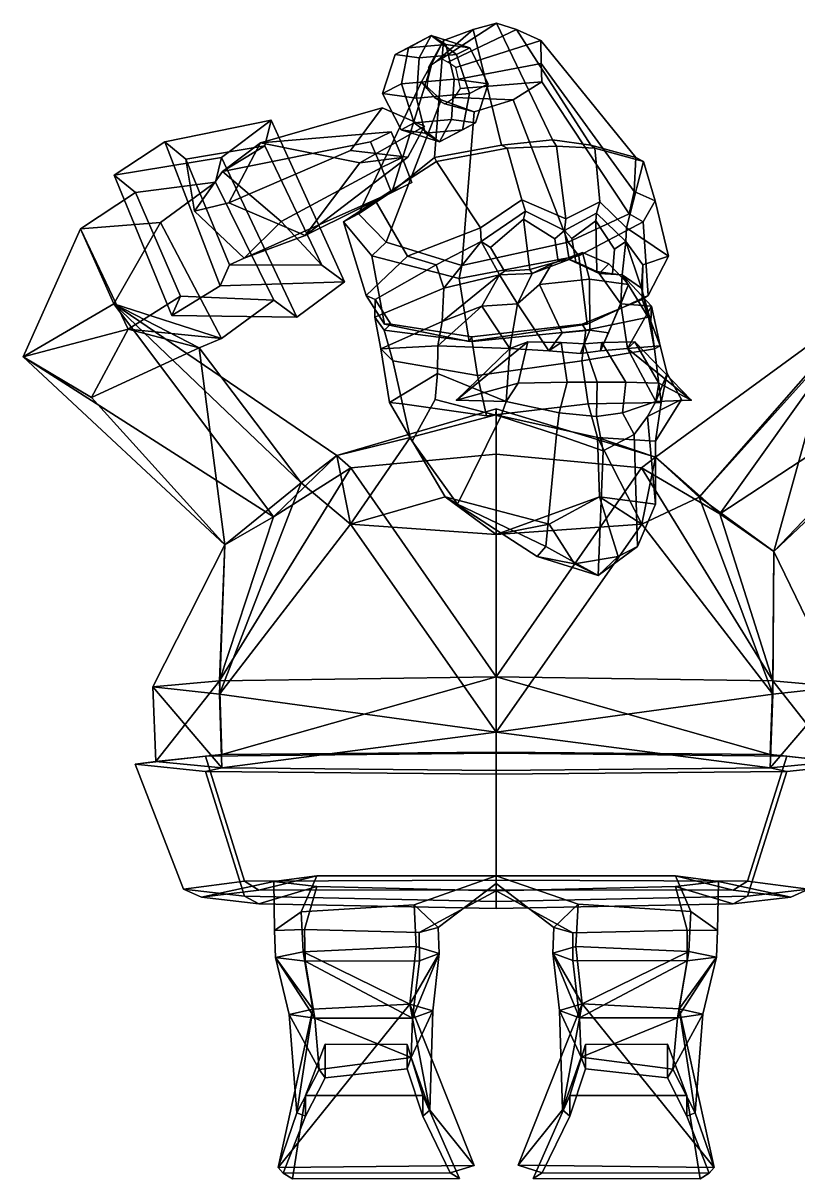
# Model space of a CAD drawing. Extents: x -192 to 280, y -153 to 314.
# Drawn here: x -192.3 to 119.4, y -153 to 312.1 of the extents above; entities that cross this region are included whole.
import ezdxf

# ---------------------------------------------------------------- set-up
doc = ezdxf.new("R2010")
doc.units = 0

msp = doc.modelspace()

# ---------------------------------------------------------------- linework, layer by layer
for p in [(-17.886116, 160.389038, 115.974831), (76.448936, 160.389038, 78.220078)]:
    msp.add_point(p)
for points in [[(-23.947643, 297.751556, -34.630726), (-26.291485, 296.431885, -33.400078), (-11.195217, 309.480774, 22.407385), (-1.811144, 312.08194, 20.543854)], [(-23.947643, 297.751556, -34.630726), (-1.811144, 312.08194, 20.543854), (6.26747, 309.480774, 15.418474), (-21.401932, 296.431885, -35.356972)], [(20.717676, 265.07785, 76.761368), (-1.811144, 312.08194, 20.543854), (-11.195217, 309.480774, 22.407385), (0.194355, 262.903137, 77.510216)], [(20.717676, 265.07785, 76.761368), (36.090675, 262.903137, 63.143799), (6.26747, 309.480774, 15.418474), (-1.811144, 312.08194, 20.543854)], [(-37.270618, 302.162262, -32.164482), (-28.083138, 307.05899, -44.990047), (-42.600487, 299.430389, -45.481846)], [(-28.083138, 307.05899, -44.990047), (-32.922035, 298.064453, -57.080654), (-42.600487, 299.430389, -45.481846)], [(-22.262276, 303.528198, -30.445871), (-28.083138, 307.05899, -44.990047), (-37.270618, 302.162262, -32.164482)], [(-28.083138, 307.05899, -44.990047), (-17.913641, 299.430389, -55.362003), (-32.922035, 298.064453, -57.080654)], [(-26.291485, 296.431885, -33.400078), (-29.148401, 294.170593, -31.755318), (-23.134632, 305.023682, 23.943548), (-11.195217, 309.480774, 22.407385)], [(-12.583772, 302.162262, -42.04464), (-17.913641, 299.430389, -55.362003), (-28.083138, 307.05899, -44.990047)], [(-22.262276, 303.528198, -30.445871), (-12.583772, 302.162262, -42.04464), (-28.083138, 307.05899, -44.990047)], [(-26.703714, 258.034271, 75.666786), (0.194355, 262.903137, 77.510216), (-11.195217, 309.480774, 22.407385), (-23.134632, 305.023682, 23.943548)], [(-21.401932, 296.431885, -35.356972), (6.26747, 309.480774, 15.418474), (15.969977, 305.023651, 8.293114), (-18.199108, 294.170593, -36.137436)], [(54.28973, 258.034271, 43.25161), (15.969977, 305.023651, 8.293114), (6.26747, 309.480774, 15.418474), (36.090675, 262.903137, 63.143799)], [(-43.852299, 244.358978, 56.589005), (-26.703714, 258.034271, 75.666786), (-23.134632, 305.023682, 23.943548), (-27.867815, 295.843475, 19.159964)], [(-18.869211, 289.540405, -21.967863), (-22.262276, 303.528198, -30.445871), (-37.270618, 302.162262, -32.164482), (-40.094223, 287.608673, -24.398317)], [(-29.148401, 294.170593, -31.755318), (-29.472435, 289.513153, -30.592953), (-27.867815, 295.843475, 19.159964), (-23.134632, 305.023682, 23.943548)], [(-18.869211, 289.540405, -21.967863), (-5.181758, 287.608673, -38.370968), (-12.583772, 302.162262, -42.04464), (-22.262276, 303.528198, -30.445871)], [(-18.199108, 294.170593, -36.137436), (15.969977, 305.023651, 8.293114), (16.095879, 295.843475, 1.564829), (-17.162601, 289.513153, -35.519588)], [(53.540863, 244.358948, 17.610336), (16.095879, 295.843475, 1.564829), (15.969977, 305.023651, 8.293114), (54.28973, 258.034271, 43.25161)], [(-40.094223, 287.608673, -24.398317), (-37.270618, 302.162262, -32.164482), (-42.600487, 299.430389, -45.481846), (-47.631824, 283.745209, -43.231987)], [(-42.600487, 299.430389, -45.481846), (-32.922035, 298.064453, -57.080654), (-33.944382, 281.813477, -59.635117), (-47.631824, 283.745209, -43.231987)], [(-17.913641, 299.430389, -55.362003), (-12.71936, 283.745209, -57.204636), (-33.944382, 281.813477, -59.635117), (-32.922035, 298.064453, -57.080654)], [(-5.181758, 287.608673, -38.370968), (-12.71936, 283.745209, -57.204636), (-17.913641, 299.430389, -55.362003), (-12.583772, 302.162262, -42.04464)], [(-57.264915, 235.274689, 39.561329), (-43.852299, 244.358978, 56.589005), (-27.867815, 295.843475, 19.159964), (-31.950344, 288.438354, 15.407196)], [(-29.472435, 289.513153, -30.592953), (-29.807888, 285.756256, -29.625696), (-31.950344, 288.438354, 15.407196), (-27.867815, 295.843475, 19.159964)], [(-17.162601, 289.513153, -35.519588), (16.095879, 295.843475, 1.564829), (16.461983, 288.438324, -3.968369), (-16.252436, 285.756256, -35.050854)], [(51.502045, 235.274689, -3.969361), (16.461983, 288.438324, -3.968369), (16.095879, 295.843475, 1.564829), (53.540863, 244.358948, 17.610336)], [(-46.154556, 223.892334, 15.819777), (-57.264915, 235.274689, 39.561329), (-31.950344, 288.438354, 15.407196), (-24.045755, 281.199646, 6.978036)], [(-18.869211, 289.540405, -21.967863), (-40.094223, 287.608673, -24.398317), (-34.899887, 271.923492, -26.24091), (-19.891546, 273.289429, -24.522301)], [(-29.807888, 285.756256, -29.625696), (-26.805094, 282.083801, -30.01317), (-24.045755, 281.199646, 6.978036), (-31.950344, 288.438354, 15.407196)], [(-18.869211, 289.540405, -21.967863), (-19.891546, 273.289429, -24.522301), (-10.213044, 271.923492, -36.121067), (-5.181758, 287.608673, -38.370968)], [(-16.252436, 285.756256, -35.050854), (16.461983, 288.438324, -3.968369), (4.924501, 281.199646, -4.616431), (-18.69342, 282.083801, -33.259617)], [(27.079512, 223.892334, -13.489947), (4.924501, 281.199646, -4.616431), (16.461983, 288.438324, -3.968369), (51.502045, 235.274689, -3.969361)], [(-40.094223, 287.608673, -24.398317), (-47.631824, 283.745209, -43.231987), (-40.229759, 269.19162, -39.558273), (-34.899887, 271.923492, -26.24091)], [(-40.229759, 269.19162, -39.558273), (-47.631824, 283.745209, -43.231987), (-33.944382, 281.813477, -59.635117), (-30.551304, 267.825653, -51.157082)], [(-15.542912, 269.19162, -49.438431), (-30.551304, 267.825653, -51.157082), (-33.944382, 281.813477, -59.635117), (-12.71936, 283.745209, -57.204636)], [(-5.181758, 287.608673, -38.370968), (-10.213044, 271.923492, -36.121067), (-15.542912, 269.19162, -49.438431), (-12.71936, 283.745209, -57.204636)], [(-15.728428, 214.506653, -14.303852), (-46.154556, 223.892334, 15.819777), (-24.045755, 281.199646, 6.978036), (-10.784354, 276.322998, -1.876835)], [(-26.805094, 282.083801, -30.01317), (-22.560024, 279.609711, -31.16357), (-10.784354, 276.322998, -1.876835), (-24.045755, 281.199646, 6.978036)], [(-18.69342, 282.083801, -33.259617), (4.924501, 281.199646, -4.616431), (-10.784354, 276.322998, -1.876835), (-22.560024, 279.609711, -31.16357)], [(-15.728428, 214.506653, -14.303852), (-10.784354, 276.322998, -1.876835), (4.924501, 281.199646, -4.616431), (27.079512, 223.892334, -13.489947)], [(-60.533195, 260.857971, 193.452484), (-47.855949, 277.942963, 188.662323), (-96.714172, 263.92804, 141.894318), (-109.510513, 239.809387, 165.852814)], [(-30.745443, 270.623077, 177.894699), (-56.831577, 255.870148, 132.03804), (-96.714172, 263.92804, 141.894318), (-47.855949, 277.942963, 188.662323)], [(-37.419086, 258.138397, 191.077255), (-30.745443, 270.623077, 177.894699), (-47.855949, 277.942963, 188.662323), (-60.533195, 260.857971, 193.452484)], [(-135.307938, 264.250153, 131.610138), (-92.462479, 272.973877, 87.42289), (-112.48719, 257.974091, 66.844246), (-155.667526, 250.947754, 109.12571)], [(-135.307938, 264.250153, 131.610138), (-126.825165, 257.381042, 128.353363), (-94.972511, 262.659698, 95.94397), (-92.462479, 272.973877, 87.42289)], [(-82.148193, 193.714111, 79.491676), (-112.48719, 257.974091, 66.844246), (-92.462479, 272.973877, 87.42289), (-62.970497, 207.936584, 102.452499)], [(-62.970497, 207.936584, 102.452499), (-92.462479, 272.973877, 87.42289), (-94.972511, 262.659698, 95.94397), (-72.024078, 214.719238, 106.264244)], [(-37.419086, 258.138397, 191.077255), (-78.779037, 226.651733, 145.726212), (-56.831577, 255.870148, 132.03804), (-30.745443, 270.623077, 177.894699)], [(-34.899887, 271.923492, -26.24091), (-40.229759, 269.19162, -39.558273), (-24.730427, 264.294891, -36.612846)], [(-19.891546, 273.289429, -24.522301), (-34.899887, 271.923492, -26.24091), (-24.730427, 264.294891, -36.612846)], [(-19.891546, 273.289429, -24.522301), (-24.730427, 264.294891, -36.612846), (-10.213044, 271.923492, -36.121067)], [(-10.213044, 271.923492, -36.121067), (-24.730427, 264.294891, -36.612846), (-15.542912, 269.19162, -49.438431)], [(-44.242107, 268.283997, 114.723831), (-52.503609, 264.368774, 105.565186), (-111.981895, 252.309326, 109.769806), (-96.714172, 263.92804, 141.894318)], [(-39.70575, 257.968597, 116.241699), (-44.242107, 268.283997, 114.723831), (-96.714172, 263.92804, 141.894318), (-56.831577, 255.870148, 132.03804)], [(-39.70575, 257.968597, 116.241699), (-48.065586, 254.027466, 107.157059), (-52.503609, 264.368774, 105.565186), (-44.242107, 268.283997, 114.723831)], [(-24.730427, 264.294891, -36.612846), (-40.229759, 269.19162, -39.558273), (-30.551304, 267.825653, -51.157082)], [(-24.730427, 264.294891, -36.612846), (-30.551304, 267.825653, -51.157082), (-15.542912, 269.19162, -49.438431)], [(-132.402237, 194.373444, 123.290733), (-112.925407, 206.30954, 148.704071), (-135.307938, 264.250153, 131.610138), (-155.667526, 250.947754, 109.12571)], [(-112.925407, 206.30954, 148.704071), (-109.264175, 214.784698, 140.296143), (-126.825165, 257.381042, 128.353363), (-135.307938, 264.250153, 131.610138)], [(-123.250381, 236.453003, 128.416367), (-111.981895, 252.309326, 109.769806), (-94.972511, 262.659698, 95.94397), (-126.825165, 257.381042, 128.353363)], [(-109.510513, 239.809387, 165.852814), (-96.714172, 263.92804, 141.894318), (-111.981895, 252.309326, 109.769806), (-123.250381, 236.453003, 128.416367)], [(-48.065586, 254.027466, 107.157059), (-88.396896, 232.230103, 100.6782), (-111.981895, 252.309326, 109.769806), (-52.503609, 264.368774, 105.565186)], [(-88.396896, 232.230103, 100.6782), (-72.024078, 214.719238, 106.264244), (-94.972511, 262.659698, 95.94397), (-111.981895, 252.309326, 109.769806)], [(-37.419086, 258.138397, 191.077255), (-60.533195, 260.857971, 193.452484), (-109.510513, 239.809387, 165.852814), (-78.779037, 226.651733, 145.726212)], [(2.504126, 261.788177, 82.25956), (0.194355, 262.903137, 77.510216), (-26.703714, 258.034271, 75.666786), (-25.932777, 256.412415, 80.859566)], [(8.324826, 240.906128, 90.60656), (2.504126, 261.788177, 82.25956), (-25.932777, 256.412415, 80.859566), (-8.276875, 229.667297, 88.408539)], [(22.325779, 262.526947, 80.779419), (20.717676, 265.07785, 76.761368), (0.194355, 262.903137, 77.510216), (2.504126, 261.788177, 82.25956)], [(26.129805, 233.367798, 90.284264), (22.325779, 262.526947, 80.779419), (2.504126, 261.788177, 82.25956), (8.324826, 240.906128, 90.60656)], [(22.325779, 262.526947, 80.779419), (37.695404, 261.788177, 68.175316), (36.090675, 262.903137, 63.143799), (20.717676, 265.07785, 76.761368)], [(26.129805, 233.367798, 90.284264), (39.715027, 240.094788, 78.356857), (37.695404, 261.788177, 68.175316), (22.325779, 262.526947, 80.779419)], [(37.695404, 261.788177, 68.175316), (57.31432, 256.412415, 47.542431), (54.28973, 258.034271, 43.25161), (36.090675, 262.903137, 63.143799)], [(39.715027, 240.094788, 78.356857), (50.532829, 229.667297, 64.871735), (57.31432, 256.412415, 47.542431), (37.695404, 261.788177, 68.175316)], [(-155.667526, 250.947754, 109.12571), (-112.48719, 257.974091, 66.844246), (-114.82193, 248.082306, 74.952545), (-147.068069, 243.94693, 105.846977)], [(-103.368607, 217.471252, 122.097847), (-123.250381, 236.453003, 128.416367), (-126.825165, 257.381042, 128.353363), (-109.264175, 214.784698, 140.296143)], [(-82.148193, 193.714111, 79.491676), (-91.371613, 200.588104, 83.39695), (-114.82193, 248.082306, 74.952545), (-112.48719, 257.974091, 66.844246)], [(-35.820072, 247.899658, 118.28093), (-39.70575, 257.968597, 116.241699), (-56.831577, 255.870148, 132.03804), (-78.779037, 226.651733, 145.726212)], [(-25.932777, 256.412415, 80.859566), (-26.703714, 258.034271, 75.666786), (-43.852299, 244.358978, 56.589005), (-50.463634, 240.527954, 61.889324)], [(-8.276875, 229.667297, 88.408539), (-25.932777, 256.412415, 80.859566), (-50.463634, 240.527954, 61.889324), (-37.659855, 218.315094, 83.240318)], [(-35.820072, 247.899658, 118.28093), (-44.11483, 243.970581, 109.102234), (-48.065586, 254.027466, 107.157059), (-39.70575, 257.968597, 116.241699)], [(50.532829, 229.667297, 64.871735), (67.445824, 218.315063, 41.174942), (61.983498, 240.527954, 16.885756), (57.31432, 256.412415, 47.542431)], [(57.31432, 256.412415, 47.542431), (61.983498, 240.527954, 16.885756), (53.540863, 244.358948, 17.610336), (54.28973, 258.034271, 43.25161)], [(-44.11483, 243.970581, 109.102234), (-103.368607, 217.471252, 122.097847), (-88.396896, 232.230103, 100.6782), (-48.065586, 254.027466, 107.157059)], [(-147.068069, 243.94693, 105.846977), (-114.82193, 248.082306, 74.952545), (-137.000076, 231.794739, 51.498531), (-169.144669, 229.295837, 81.30191)], [(-132.402237, 194.373444, 123.290733), (-155.667526, 250.947754, 109.12571), (-147.068069, 243.94693, 105.846977), (-129.001633, 202.211487, 115.502022)], [(-137.000076, 231.794739, 51.498531), (-114.82193, 248.082306, 74.952545), (-91.371613, 200.588104, 83.39695), (-112.471733, 185.17688, 58.45829)], [(-35.820072, 247.899658, 118.28093), (-78.779037, 226.651733, 145.726212), (-103.368607, 217.471252, 122.097847), (-44.11483, 243.970581, 109.102234)], [(-149.958664, 188.861389, 89.175888), (-129.001633, 202.211487, 115.502022), (-147.068069, 243.94693, 105.846977), (-169.144669, 229.295837, 81.30191)], [(-50.463634, 240.527954, 61.889324), (-43.852299, 244.358978, 56.589005), (-57.264915, 235.274689, 39.561329), (-63.42474, 232.087097, 41.403679)], [(61.983498, 240.527954, 16.885756), (57.23209, 232.087097, -6.885572), (51.502045, 235.274689, -3.969361), (53.540863, 244.358948, 17.610336)], [(-78.779037, 226.651733, 145.726212), (-109.510513, 239.809387, 165.852814), (-123.250381, 236.453003, 128.416367), (-103.368607, 217.471252, 122.097847)], [(-37.659855, 218.315094, 83.240318), (-50.463634, 240.527954, 61.889324), (-63.42474, 232.087097, 41.403679), (-54.245579, 202.473206, 53.823597)], [(8.324826, 240.906128, 90.60656), (-8.276875, 229.667297, 88.408539), (-8.023032, 224.244385, 88.273186), (9.831845, 236.398956, 90.247505)], [(26.129805, 233.367798, 90.284264), (8.324826, 240.906128, 90.60656), (9.831845, 236.398956, 90.247505), (25.590303, 228.563171, 88.936256)], [(26.129805, 233.367798, 90.284264), (25.590303, 228.563171, 88.936256), (38.368275, 235.580109, 79.116379), (39.715027, 240.094788, 78.356857)], [(39.715027, 240.094788, 78.356857), (38.368275, 235.580109, 79.116379), (50.255688, 224.244385, 64.948891), (50.532829, 229.667297, 64.871735)], [(67.445824, 218.315063, 41.174942), (59.156376, 202.473206, 8.437892), (57.23209, 232.087097, -6.885572), (61.983498, 240.527954, 16.885756)], [(-63.42474, 232.087097, 41.403679), (-57.264915, 235.274689, 39.561329), (-46.154556, 223.892334, 15.819777), (-51.914307, 218.458893, 15.964878)], [(8.994271, 233.243896, 88.835304), (9.831845, 236.398956, 90.247505), (-8.023032, 224.244385, 88.273186), (-4.210567, 221.806091, 87.227455)], [(11.541394, 212.883667, 92.834953), (8.994271, 233.243896, 88.835304), (-4.210567, 221.806091, 87.227455), (1.423803, 212.312805, 91.453712)], [(8.994271, 233.243896, 88.835304), (21.589693, 225.219849, 88.366356), (25.590303, 228.563171, 88.936256), (9.831845, 236.398956, 90.247505)], [(21.589693, 225.219849, 88.366356), (8.994271, 233.243896, 88.835304), (11.541394, 212.883667, 92.834953), (22.987028, 216.204712, 91.857773)], [(38.140079, 232.477264, 77.213501), (38.368275, 235.580109, 79.116379), (25.590303, 228.563171, 88.936256), (28.551918, 225.394958, 85.718674)], [(57.23209, 232.087097, -6.885572), (31.348972, 218.458893, -17.358734), (27.079512, 223.892334, -13.489947), (51.502045, 235.274689, -3.969361)], [(38.140079, 232.477264, 77.213501), (45.678749, 221.17984, 64.710472), (50.255688, 224.244385, 64.948891), (38.368275, 235.580109, 79.116379)], [(-169.144669, 229.295837, 81.30191), (-155.704498, 199.081238, 13.841709), (-192.252838, 177.753296, 24.033617)], [(-149.958664, 188.861389, 89.175888), (-169.144669, 229.295837, 81.30191), (-192.252838, 177.753296, 24.033617)], [(-169.144669, 229.295837, 81.30191), (-137.000076, 231.794739, 51.498531), (-155.704498, 199.081238, 13.841709)], [(-112.471733, 185.17688, 58.45829), (-155.704498, 199.081238, 13.841709), (-137.000076, 231.794739, 51.498531)], [(-103.368607, 217.471252, 122.097847), (-109.264175, 214.784698, 140.296143), (-72.024078, 214.719238, 106.264244), (-88.396896, 232.230103, 100.6782)], [(-54.245579, 202.473206, 53.823597), (-63.42474, 232.087097, 41.403679), (-51.914307, 218.458893, 15.964878), (-46.914219, 190.942505, 26.104158)], [(-26.032587, 214.776062, 80.305862), (-8.023032, 224.244385, 88.273186), (-8.276875, 229.667297, 88.408539), (-37.659855, 218.315094, 83.240318)], [(22.987028, 216.204712, 91.857773), (27.376238, 216.910217, 93.398643), (25.590303, 228.563171, 88.936256), (21.589693, 225.219849, 88.366356)], [(30.064672, 216.045227, 89.498474), (28.551918, 225.394958, 85.718674), (25.590303, 228.563171, 88.936256), (27.376238, 216.910217, 93.398643)], [(28.551918, 225.394958, 85.718674), (30.064672, 216.045227, 89.498474), (38.518566, 212.072998, 81.621994), (38.140079, 232.477264, 77.213501)], [(59.156376, 202.473206, 8.437892), (34.724918, 190.942505, -6.56944), (31.348972, 218.458893, -17.358734), (57.23209, 232.087097, -6.885572)], [(38.518566, 212.072998, 81.621994), (44.89806, 211.207886, 72.419899), (45.678749, 221.17984, 64.710472), (38.140079, 232.477264, 77.213501)], [(57.004543, 214.776062, 47.072762), (67.445824, 218.315063, 41.174942), (50.532829, 229.667297, 64.871735), (50.255688, 224.244385, 64.948891)], [(-51.914307, 218.458893, 15.964878), (-46.154556, 223.892334, 15.819777), (-15.728428, 214.506653, -14.303852), (-16.796492, 209.345459, -16.972548)], [(-22.981319, 205.369568, 82.74292), (-8.023032, 224.244385, 88.273186), (-26.032587, 214.776062, 80.305862)], [(-0.58052, 210.740875, 93.906181), (-8.023032, 224.244385, 88.273186), (-22.981319, 205.369568, 82.74292)], [(31.348972, 218.458893, -17.358734), (-16.796492, 209.345459, -16.972548), (-15.728428, 214.506653, -14.303852), (27.079512, 223.892334, -13.489947)], [(1.423803, 212.312805, 91.453712), (-4.210567, 221.806091, 87.227455), (-8.023032, 224.244385, 88.273186), (-0.58052, 210.740875, 93.906181)], [(44.89806, 211.207886, 72.419899), (48.754593, 210.740875, 74.161285), (50.255688, 224.244385, 64.948891), (45.678749, 221.17984, 64.710472)], [(48.754593, 210.740875, 74.161285), (56.477192, 205.369568, 50.942047), (50.255688, 224.244385, 64.948891)], [(56.477192, 205.369568, 50.942047), (57.004543, 214.776062, 47.072762), (50.255688, 224.244385, 64.948891)], [(32.752895, 219.799194, 106.153542), (27.376238, 216.910217, 93.398643), (12.595365, 211.316437, 95.38195), (20.504852, 215.25824, 108.73938)], [(35.613258, 209.021301, 113.300522), (32.752895, 219.799194, 106.153542), (20.504852, 215.25824, 108.73938), (15.538888, 206.910553, 114.936966)], [(32.752895, 219.799194, 106.153542), (43.403008, 215.25824, 99.575081), (39.444107, 211.316437, 84.636551), (27.376238, 216.910217, 93.398643)], [(35.613258, 209.021301, 113.300522), (51.273655, 206.910553, 100.635208), (43.403008, 215.25824, 99.575081), (32.752895, 219.799194, 106.153542)], [(-112.925407, 206.30954, 148.704071), (-62.970497, 207.936584, 102.452499), (-72.024078, 214.719238, 106.264244), (-109.264175, 214.784698, 140.296143)], [(-37.659855, 218.315094, 83.240318), (-54.245579, 202.473206, 53.823597), (-50.654282, 200.898163, 54.105701), (-26.032587, 214.776062, 80.305862)], [(-46.914219, 190.942505, 26.104158), (-51.914307, 218.458893, 15.964878), (-16.796492, 209.345459, -16.972548), (-12.796297, 184.018799, -6.977551)], [(-26.032587, 214.776062, 80.305862), (-50.654282, 200.898163, 54.105701), (-50.729973, 193.730713, 57.872101), (-22.981319, 205.369568, 82.74292)], [(34.724918, 190.942505, -6.56944), (-12.796297, 184.018799, -6.977551), (-16.796492, 209.345459, -16.972548), (31.348972, 218.458893, -17.358734)], [(15.538888, 206.910553, 114.936966), (20.504852, 215.25824, 108.73938), (12.595365, 211.316437, 95.38195), (6.615544, 199.176636, 101.889725)], [(11.541394, 212.883667, 92.834953), (12.595365, 211.316437, 95.38195), (27.376238, 216.910217, 93.398643), (22.987028, 216.204712, 91.857773)], [(38.518566, 212.072998, 81.621994), (30.064672, 216.045227, 89.498474), (27.376238, 216.910217, 93.398643), (39.444107, 211.316437, 84.636551)], [(51.273655, 206.910553, 100.635208), (48.262665, 199.176636, 85.221718), (39.444107, 211.316437, 84.636551), (43.403008, 215.25824, 99.575081)], [(57.004543, 214.776062, 47.072762), (56.477192, 205.369568, 50.942047), (59.404682, 193.730713, 13.794032), (56.75135, 200.898132, 11.119842)], [(67.445824, 218.315063, 41.174942), (57.004543, 214.776062, 47.072762), (56.75135, 200.898132, 11.119842), (59.156376, 202.473206, 8.437892)], [(-23.659882, 192.009766, 87.467552), (-0.58052, 210.740875, 93.906181), (-22.981319, 205.369568, 82.74292)], [(-7.6858, 198.114563, 104.62706), (-0.58052, 210.740875, 93.906181), (-23.659882, 192.009766, 87.467552)], [(-7.6858, 198.114563, 104.62706), (6.615544, 199.176636, 101.889725), (-0.58052, 210.740875, 93.906181)], [(11.541394, 212.883667, 92.834953), (1.423803, 212.312805, 91.453712), (-0.58052, 210.740875, 93.906181), (12.595365, 211.316437, 95.38195)], [(6.615544, 199.176636, 101.889725), (12.595365, 211.316437, 95.38195), (-0.58052, 210.740875, 93.906181)], [(38.518566, 212.072998, 81.621994), (39.444107, 211.316437, 84.636551), (48.754593, 210.740875, 74.161285), (44.89806, 211.207886, 72.419899)], [(48.262665, 199.176636, 85.221718), (48.754593, 210.740875, 74.161285), (39.444107, 211.316437, 84.636551)], [(60.503639, 198.114563, 77.336296), (48.754593, 210.740875, 74.161285), (48.262665, 199.176636, 85.221718)], [(60.503639, 198.114563, 77.336296), (60.228058, 192.009766, 53.89394), (48.754593, 210.740875, 74.161285)], [(60.228058, 192.009766, 53.89394), (56.477192, 205.369568, 50.942047), (48.754593, 210.740875, 74.161285)], [(-132.402237, 194.373444, 123.290733), (-82.148193, 193.714111, 79.491676), (-62.970497, 207.936584, 102.452499), (-112.925407, 206.30954, 148.704071)], [(-22.981319, 205.369568, 82.74292), (-50.729973, 193.730713, 57.872101), (-48.39674, 180.970459, 63.759254), (-23.659882, 192.009766, 87.467552)], [(24.567625, 187.426392, 112.717178), (15.538888, 206.910553, 114.936966), (6.615544, 199.176636, 101.889725), (19.2068, 180.209473, 103.134857)], [(35.757912, 188.458282, 113.661964), (35.613258, 209.021301, 113.300522), (15.538888, 206.910553, 114.936966), (24.567625, 187.426392, 112.717178)], [(35.757912, 188.458282, 113.661964), (43.206463, 187.426392, 105.257545), (51.273655, 206.910553, 100.635208), (35.613258, 209.021301, 113.300522)], [(43.206463, 187.426392, 105.257545), (40.007202, 180.209473, 94.810127), (48.262665, 199.176636, 85.221718), (51.273655, 206.910553, 100.635208)], [(56.477192, 205.369568, 50.942047), (60.228058, 192.009766, 53.89394), (61.777435, 180.970428, 19.665369), (59.404682, 193.730713, 13.794032)], [(-112.471733, 185.17688, 58.45829), (-91.371613, 200.588104, 83.39695), (-129.001633, 202.211487, 115.502022), (-149.958664, 188.861389, 89.175888)], [(-132.402237, 194.373444, 123.290733), (-129.001633, 202.211487, 115.502022), (-91.371613, 200.588104, 83.39695), (-82.148193, 193.714111, 79.491676)], [(-54.245579, 202.473206, 53.823597), (-46.914219, 190.942505, 26.104158), (-44.285824, 190.96582, 25.871885), (-50.654282, 200.898163, 54.105701)], [(-50.729973, 193.730713, 57.872101), (-50.654282, 200.898163, 54.105701), (-44.285824, 190.96582, 25.871885), (-46.976151, 188.573944, 25.22962)], [(59.156376, 202.473206, 8.437892), (56.75135, 200.898132, 11.119842), (32.662025, 190.96582, -4.924166), (34.724918, 190.942505, -6.56944)], [(59.404682, 193.730713, 13.794032), (34.166367, 188.573944, -7.245221), (32.662025, 190.96582, -4.924166), (56.75135, 200.898132, 11.119842)], [(79.749451, 121.292603, 45.786476), (150.111572, 201.679993, 12.952171), (62.160046, 137.380371, -3.197066)], [(87.979668, 114.634338, -30.773895), (62.160046, 137.380371, -3.197066), (150.111572, 201.679993, 12.952171)], [(79.749451, 121.292603, 45.786476), (131.895386, 179.284851, 55.557926), (150.111572, 201.679993, 12.952171)], [(87.979668, 114.634338, -30.773895), (150.111572, 201.679993, 12.952171), (184.96347, 178.218719, 6.134624)], [(-91.54203, 113.4505, -27.50419), (-192.252838, 177.753296, 24.033617), (-155.704498, 199.081238, 13.841709)], [(-80.44561, 127.013641, 44.372379), (-66.11087, 138.132446, -3.828341), (-155.704498, 199.081238, 13.841709)], [(-80.44561, 127.013641, 44.372379), (-155.704498, 199.081238, 13.841709), (-121.370895, 181.421814, 49.960941)], [(-91.54203, 113.4505, -27.50419), (-155.704498, 199.081238, 13.841709), (-66.11087, 138.132446, -3.828341)], [(-112.471733, 185.17688, 58.45829), (-121.370895, 181.421814, 49.960941), (-155.704498, 199.081238, 13.841709)], [(-25.478477, 182.163422, 90.985146), (-7.6858, 198.114563, 104.62706), (-23.659882, 192.009766, 87.467552)], [(3.58181, 181.110016, 102.552727), (-7.6858, 198.114563, 104.62706), (-25.478477, 182.163422, 90.985146)], [(3.58181, 181.110016, 102.552727), (6.615544, 199.176636, 101.889725), (-7.6858, 198.114563, 104.62706)], [(19.2068, 180.209473, 103.134857), (6.615544, 199.176636, 101.889725), (3.58181, 181.110016, 102.552727)], [(40.007202, 180.209473, 94.810127), (50.916142, 181.109985, 83.608597), (48.262665, 199.176636, 85.221718)], [(50.916142, 181.109985, 83.608597), (60.503639, 198.114563, 77.336296), (48.262665, 199.176636, 85.221718)], [(50.916142, 181.109985, 83.608597), (63.971386, 182.163391, 55.185535), (60.503639, 198.114563, 77.336296)], [(63.971386, 182.163391, 55.185535), (60.228058, 192.009766, 53.89394), (60.503639, 198.114563, 77.336296)], [(-48.39674, 180.970459, 63.759254), (-50.729973, 193.730713, 57.872101), (-46.976151, 188.573944, 25.22962), (-43.581039, 176.241333, 26.495932)], [(-23.659882, 192.009766, 87.467552), (-48.39674, 180.970459, 63.759254), (-25.478477, 182.163422, 90.985146)], [(-46.976151, 188.573944, 25.22962), (-44.285824, 190.96582, 25.871885), (-11.739676, 185.784271, -4.337443), (-11.607125, 183.995605, -4.006246)], [(-46.914219, 190.942505, 26.104158), (-12.796297, 184.018799, -6.977551), (-11.739676, 185.784271, -4.337443), (-44.285824, 190.96582, 25.871885)], [(34.724918, 190.942505, -6.56944), (32.662025, 190.96582, -4.924166), (-11.739676, 185.784271, -4.337443), (-12.796297, 184.018799, -6.977551)], [(34.166367, 188.573944, -7.245221), (-11.607125, 183.995605, -4.006246), (-11.739676, 185.784271, -4.337443), (32.662025, 190.96582, -4.924166)], [(61.777435, 180.970428, 19.665369), (32.582394, 176.241302, -3.986182), (34.166367, 188.573944, -7.245221), (59.404682, 193.730713, 13.794032)], [(60.228058, 192.009766, 53.89394), (63.971386, 182.163391, 55.185535), (61.777435, 180.970428, 19.665369)], [(-149.958664, 188.861389, 89.175888), (-192.252838, 177.753296, 24.033617), (-164.786377, 161.389648, 55.639462)], [(-149.958664, 188.861389, 89.175888), (-164.786377, 161.389648, 55.639462), (-121.370895, 181.421814, 49.960941)], [(-149.958664, 188.861389, 89.175888), (-121.370895, 181.421814, 49.960941), (-112.471733, 185.17688, 58.45829)], [(-43.581039, 176.241333, 26.495932), (-46.976151, 188.573944, 25.22962), (-11.607125, 183.995605, -4.006246), (-9.420123, 170.326904, 1.458247)], [(32.582394, 176.241302, -3.986182), (-9.420123, 170.326904, 1.458247), (-11.607125, 183.995605, -4.006246), (34.166367, 188.573944, -7.245221)], [(35.757912, 188.458282, 113.661964), (24.567625, 187.426392, 112.717178), (19.2068, 180.209473, 103.134857), (31.990925, 179.144135, 104.929031)], [(35.757912, 188.458282, 113.661964), (31.990925, 179.144135, 104.929031), (40.007202, 180.209473, 94.810127), (43.206463, 187.426392, 105.257545)], [(-164.786377, 161.389648, 55.639462), (-111.130325, 102.121155, 15.336871), (-121.370895, 181.421814, 49.960941)], [(-111.130325, 102.121155, 15.336871), (-80.44561, 127.013641, 44.372379), (-121.370895, 181.421814, 49.960941)], [(-25.547783, 171.107056, 95.033936), (-25.478477, 182.163422, 90.985146), (-48.39674, 180.970459, 63.759254), (-44.916317, 159.468506, 71.308235)], [(-25.547783, 171.107056, 95.033936), (2.083318, 159.792786, 117.497536), (3.58181, 181.110016, 102.552727), (-25.478477, 182.163422, 90.985146)], [(6.851938, 167.23291, 124.161865), (10.739081, 183.847168, 114.214691), (-17.886116, 160.389038, 115.974831)], [(10.739081, 183.847168, 114.214691), (3.58181, 181.110016, 102.552727), (-17.886116, 160.389038, 115.974831)], [(10.739081, 183.847168, 114.214691), (24.142031, 183.61554, 109.060097), (19.2068, 180.209473, 103.134857), (3.58181, 181.110016, 102.552727)], [(24.142031, 183.61554, 109.060097), (10.739081, 183.847168, 114.214691), (6.851938, 167.23291, 124.161865), (26.633339, 167.594116, 125.699425)], [(33.453808, 182.999115, 108.584229), (31.990925, 179.144135, 104.929031), (19.2068, 180.209473, 103.134857), (24.142031, 183.61554, 109.060097)], [(26.633339, 167.594116, 125.699425), (38.67728, 167.591492, 121.635742), (33.453808, 182.999115, 108.584229), (24.142031, 183.61554, 109.060097)], [(33.453808, 182.999115, 108.584229), (40.522705, 183.61554, 102.504227), (40.007202, 180.209473, 94.810127), (31.990925, 179.144135, 104.929031)], [(50.199261, 167.594116, 116.267876), (40.522705, 183.61554, 102.504227), (33.453808, 182.999115, 108.584229), (38.67728, 167.591492, 121.635742)], [(53.781094, 183.847168, 96.988426), (50.916142, 181.109985, 83.608597), (40.007202, 180.209473, 94.810127), (40.522705, 183.61554, 102.504227)], [(40.522705, 183.61554, 102.504227), (50.199261, 167.594116, 116.267876), (63.457752, 167.23291, 101.507095), (53.781094, 183.847168, 96.988426)], [(53.781094, 183.847168, 96.988426), (76.448936, 160.389038, 78.220078), (50.916142, 181.109985, 83.608597)], [(66.814934, 171.107056, 58.068546), (63.971386, 182.163391, 55.185535), (50.916142, 181.109985, 83.608597), (62.311726, 159.792786, 93.392937)], [(63.457752, 167.23291, 101.507095), (76.448936, 160.389038, 78.220078), (53.781094, 183.847168, 96.988426)], [(66.814934, 171.107056, 58.068546), (64.466301, 159.468506, 27.531145), (61.777435, 180.970428, 19.665369), (63.971386, 182.163391, 55.185535)], [(-111.130325, 102.121155, 15.336871), (-192.252838, 177.753296, 24.033617), (-91.54203, 113.4505, -27.50419)], [(-164.786377, 161.389648, 55.639462), (-192.252838, 177.753296, 24.033617), (-111.130325, 102.121155, 15.336871)], [(-44.916317, 159.468506, 71.308235), (-48.39674, 180.970459, 63.759254), (-43.581039, 176.241333, 26.495932), (-39.674793, 158.827026, 34.171913)], [(-17.886116, 160.389038, 115.974831), (3.58181, 181.110016, 102.552727), (2.083318, 159.792786, 117.497536)], [(64.466301, 159.468506, 27.531145), (35.050636, 158.827026, 4.265316), (32.582394, 176.241302, -3.986182), (61.777435, 180.970428, 19.665369)], [(76.448936, 160.389038, 78.220078), (62.311726, 159.792786, 93.392937), (50.916142, 181.109985, 83.608597)], [(109.823318, 99.453125, 10.834489), (131.895386, 179.284851, 55.557926), (79.749451, 121.292603, 45.786476)], [(109.823318, 99.453125, 10.834489), (87.979668, 114.634338, -30.773895), (184.96347, 178.218719, 6.134624)], [(171.252411, 157.666687, 42.366447), (131.895386, 179.284851, 55.557926), (109.823318, 99.453125, 10.834489)], [(171.252411, 157.666687, 42.366447), (109.823318, 99.453125, 10.834489), (184.96347, 178.218719, 6.134624)], [(-39.674793, 158.827026, 34.171913), (-43.581039, 176.241333, 26.495932), (-9.420123, 170.326904, 1.458247), (-5.783523, 154.004578, 10.544759)], [(35.050636, 158.827026, 4.265316), (-5.783523, 154.004578, 10.544759), (-9.420123, 170.326904, 1.458247), (32.582394, 176.241302, -3.986182)], [(-35.741722, 143.81073, 77.59259), (-26.463903, 160.610565, 102.534309), (-25.547783, 171.107056, 95.033936), (-44.916317, 159.468506, 71.308235)], [(-25.547783, 171.107056, 95.033936), (-26.463903, 160.610565, 102.534309), (-0.020875, 153.826843, 110.443695), (2.083318, 159.792786, 117.497536)], [(26.633339, 167.594116, 125.699425), (6.851938, 167.23291, 124.161865), (2.083318, 159.792786, 117.497536), (23.428806, 155.183777, 120.326057)], [(38.67728, 167.591492, 121.635742), (26.633339, 167.594116, 125.699425), (23.428806, 155.183777, 120.326057), (38.371056, 153.802185, 120.870598)], [(38.67728, 167.591492, 121.635742), (38.371056, 153.802185, 120.870598), (48.811703, 155.183777, 110.16732), (50.199261, 167.594116, 116.267876)], [(50.199261, 167.594116, 116.267876), (48.811703, 155.183777, 110.16732), (62.311726, 159.792786, 93.392937), (63.457752, 167.23291, 101.507095)], [(66.814934, 171.107056, 58.068546), (62.311726, 159.792786, 93.392937), (58.968246, 153.826843, 86.835083), (72.652824, 160.610565, 62.865833)], [(62.160782, 143.81073, 38.410069), (64.466301, 159.468506, 27.531145), (66.814934, 171.107056, 58.068546), (72.652824, 160.610565, 62.865833)], [(2.083318, 159.792786, 117.497536), (6.851938, 167.23291, 124.161865), (-17.886116, 160.389038, 115.974831)], [(62.311726, 159.792786, 93.392937), (76.448936, 160.389038, 78.220078), (63.457752, 167.23291, 101.507095)], [(-35.741722, 143.81073, 77.59259), (-44.916317, 159.468506, 71.308235), (-39.674793, 158.827026, 34.171913), (-36.53968, 145.357361, 38.397533)], [(-36.53968, 145.357361, 38.397533), (-39.674793, 158.827026, 34.171913), (-5.783523, 154.004578, 10.544759), (-2.077978, 154.506104, 9.710158)], [(-0.020875, 153.826843, 110.443695), (-26.463903, 160.610565, 102.534309), (-35.741722, 143.81073, 77.59259), (-17.477669, 118.45224, 96.729538)], [(38.771027, 145.357361, 28.284935), (-2.077978, 154.506104, 9.710158), (-5.783523, 154.004578, 10.544759), (35.050636, 158.827026, 4.265316)], [(22.359932, 146.493286, 126.022499), (23.428806, 155.183777, 120.326057), (2.083318, 159.792786, 117.497536), (-0.020875, 153.826843, 110.443695)], [(62.160782, 143.81073, 38.410069), (38.771027, 145.357361, 28.284935), (35.050636, 158.827026, 4.265316), (64.466301, 159.468506, 27.531145)], [(53.515575, 146.493286, 113.553391), (58.968246, 153.826843, 86.835083), (62.311726, 159.792786, 93.392937), (48.811703, 155.183777, 110.16732)], [(58.968246, 153.826843, 86.835083), (62.143009, 118.45224, 64.86377), (62.160782, 143.81073, 38.410069), (72.652824, 160.610565, 62.865833)], [(-1.952844, 156.878967, -0.294995), (-1.948929, 138.65625, -51.165333), (-60.442371, 133.09137, -42.57951), (-66.11087, 138.132446, -3.828341)], [(-1.952844, 156.878967, -0.294995), (-66.11087, 138.132446, -3.828341), (-36.53968, 145.357361, 38.397533), (-2.077978, 154.506104, 9.710158)], [(17.993143, 101.50563, 123.486122), (22.359932, 146.493286, 126.022499), (-0.020875, 153.826843, 110.443695), (-17.477669, 118.45224, 96.729538)], [(-2.077978, 154.506104, 9.710158), (38.771027, 145.357361, 28.284935), (62.160046, 137.380371, -3.197066), (-1.952844, 156.878967, -0.294995)], [(-1.952844, 156.878967, -0.294995), (62.160046, 137.380371, -3.197066), (56.514263, 133.09137, -42.57951), (-1.948929, 138.65625, -51.165333)], [(41.150055, 139.911774, 127.814285), (38.371056, 153.802185, 120.870598), (23.428806, 155.183777, 120.326057), (22.359932, 146.493286, 126.022499)], [(41.150055, 139.911774, 127.814285), (53.515575, 146.493286, 113.553391), (48.811703, 155.183777, 110.16732), (38.371056, 153.802185, 120.870598)], [(54.926674, 101.50563, 108.70459), (62.143009, 118.45224, 64.86377), (58.968246, 153.826843, 86.835083), (53.515575, 146.493286, 113.553391)], [(-66.11087, 138.132446, -3.828341), (-60.600773, 110.485016, 56.9786), (-36.53968, 145.357361, 38.397533)], [(-60.600773, 110.485016, 56.9786), (-22.424332, 121.424408, 71.15139), (-36.53968, 145.357361, 38.397533)], [(-17.477669, 118.45224, 96.729538), (-35.741722, 143.81073, 77.59259), (-36.53968, 145.357361, 38.397533), (-22.424332, 121.424408, 71.15139)], [(39.098232, 89.750732, 122.687553), (41.150055, 139.911774, 127.814285), (22.359932, 146.493286, 126.022499), (17.993143, 101.50563, 123.486122)], [(62.143009, 118.45224, 64.86377), (39.565647, 121.424408, 59.631489), (38.771027, 145.357361, 28.284935), (62.160782, 143.81073, 38.410069)], [(56.662373, 110.485016, 56.9786), (38.771027, 145.357361, 28.284935), (39.565647, 121.424408, 59.631489)], [(62.160046, 137.380371, -3.197066), (38.771027, 145.357361, 28.284935), (56.662373, 110.485016, 56.9786)], [(39.098232, 89.750732, 122.687553), (54.926674, 101.50563, 108.70459), (53.515575, 146.493286, 113.553391), (41.150055, 139.911774, 127.814285)], [(-91.54203, 113.4505, -27.50419), (-66.11087, 138.132446, -3.828341), (-60.442371, 133.09137, -42.57951)], [(-80.44561, 127.013641, 44.372379), (-60.600773, 110.485016, 56.9786), (-66.11087, 138.132446, -3.828341)], [(-1.988075, 48.970917, -104.667221), (-60.442371, 133.09137, -42.57951), (-1.948929, 138.65625, -51.165333)], [(-1.988075, 48.970917, -104.667221), (-1.948929, 138.65625, -51.165333), (56.514263, 133.09137, -42.57951)], [(87.979668, 114.634338, -30.773895), (56.514263, 133.09137, -42.57951), (62.160046, 137.380371, -3.197066)], [(79.749451, 121.292603, 45.786476), (62.160046, 137.380371, -3.197066), (56.662373, 110.485016, 56.9786)], [(-113.274467, 47.44986, -68.986519), (-60.442371, 133.09137, -42.57951), (-1.988075, 48.970917, -104.667221)], [(-113.274467, 47.44986, -68.986519), (-91.54203, 113.4505, -27.50419), (-60.442371, 133.09137, -42.57951)], [(109.298325, 47.44986, -68.986511), (-1.988075, 48.970917, -104.667221), (56.514263, 133.09137, -42.57951)], [(109.298325, 47.44986, -68.986511), (56.514263, 133.09137, -42.57951), (87.979668, 114.634338, -30.773895)], [(-113.274467, 42.035919, 91.10984), (-80.44561, 127.013641, 44.372379), (-111.130325, 102.121155, 15.336871)], [(-113.274467, 42.035919, 91.10984), (-60.600773, 110.485016, 56.9786), (-80.44561, 127.013641, 44.372379)], [(-1.988073, 106.232941, 64.744453), (-22.424332, 121.424408, 71.15139), (-60.600773, 110.485016, 56.9786)], [(17.993143, 101.50563, 123.486122), (-17.477669, 118.45224, 96.729538), (-22.424332, 121.424408, 71.15139), (14.605435, 97.458771, 108.661407)], [(14.605435, 97.458771, 108.661407), (-22.424332, 121.424408, 71.15139), (19.437548, 110.449066, 73.562828), (29.591511, 94.514709, 98.933792)], [(19.437548, 110.449066, 73.562828), (-22.424332, 121.424408, 71.15139), (-1.988073, 106.232941, 64.744453)], [(19.437548, 110.449066, 73.562828), (-1.988073, 106.232941, 64.744453), (39.565647, 121.424408, 59.631489)], [(-1.988073, 106.232941, 64.744453), (56.662373, 110.485016, 56.9786), (39.565647, 121.424408, 59.631489)], [(47.150948, 97.458771, 95.636055), (29.591511, 94.514709, 98.933792), (19.437548, 110.449066, 73.562828), (39.565647, 121.424408, 59.631489)], [(54.926674, 101.50563, 108.70459), (47.150948, 97.458771, 95.636055), (39.565647, 121.424408, 59.631489), (62.143009, 118.45224, 64.86377)], [(109.298325, 42.035934, 91.10984), (79.749451, 121.292603, 45.786476), (56.662373, 110.485016, 56.9786)], [(109.298325, 42.035934, 91.10984), (109.823318, 99.453125, 10.834489), (79.749451, 121.292603, 45.786476)], [(-113.274467, 47.44986, -68.986519), (-111.130325, 102.121155, 15.336871), (-91.54203, 113.4505, -27.50419)], [(109.298325, 47.44986, -68.986511), (87.979668, 114.634338, -30.773895), (109.823318, 99.453125, 10.834489)], [(-1.988074, 26.697159, 123.478798), (-60.600773, 110.485016, 56.9786), (-113.274467, 42.035919, 91.10984)], [(-1.988074, 26.697159, 123.478798), (-1.988073, 106.232941, 64.744453), (-60.600773, 110.485016, 56.9786)], [(-1.988074, 26.697159, 123.478798), (56.662373, 110.485016, 56.9786), (-1.988073, 106.232941, 64.744453)], [(-1.988074, 26.697159, 123.478798), (109.298325, 42.035934, 91.10984), (56.662373, 110.485016, 56.9786)], [(-113.274467, 42.035919, 91.10984), (-111.130325, 102.121155, 15.336871), (-140.100922, 45.045227, 2.12127)], [(-140.100922, 45.045227, 2.12127), (-111.130325, 102.121155, 15.336871), (-113.274467, 47.44986, -68.986519)], [(39.098232, 89.750732, 122.687553), (17.993143, 101.50563, 123.486122), (14.605435, 97.458771, 108.661407)], [(39.098232, 89.750732, 122.687553), (47.150948, 97.458771, 95.636055), (54.926674, 101.50563, 108.70459)], [(109.298325, 42.035934, 91.10984), (136.124771, 45.045227, 2.121271), (109.823318, 99.453125, 10.834489)], [(136.124771, 45.045227, 2.121271), (109.298325, 47.44986, -68.986511), (109.823318, 99.453125, 10.834489)], [(39.098232, 89.750732, 122.687553), (14.605435, 97.458771, 108.661407), (29.591511, 94.514709, 98.933792)], [(39.098232, 89.750732, 122.687553), (29.591511, 94.514709, 98.933792), (47.150948, 97.458771, 95.636055)], [(-138.876877, 14.965347, 3.677865), (-140.100922, 45.045227, 2.12127), (-113.274467, 47.44986, -68.986519)], [(-138.876877, 14.965347, 3.677865), (-113.274467, 47.44986, -68.986519), (-112.2817, 17.75174, -78.718971)], [(-112.2817, 17.75174, -78.718971), (-113.274467, 47.44986, -68.986519), (-1.988075, 48.970917, -104.667221)], [(-112.2817, 17.75174, -78.718971), (-1.988075, 48.970917, -104.667221), (-1.971654, 18.728012, -109.923225)], [(108.30555, 17.75174, -78.718971), (-1.971654, 18.728012, -109.923225), (-1.988075, 48.970917, -104.667221)], [(108.30555, 17.75174, -78.718971), (-1.988075, 48.970917, -104.667221), (109.298325, 47.44986, -68.986511)], [(134.900742, 14.965363, 3.677866), (108.30555, 17.75174, -78.718971), (109.298325, 47.44986, -68.986511)], [(134.900742, 14.965363, 3.677866), (109.298325, 47.44986, -68.986511), (136.124771, 45.045227, 2.121271)], [(-112.2817, 12.325623, 81.738014), (-140.100922, 45.045227, 2.12127), (-138.876877, 14.965347, 3.677865)], [(-112.2817, 12.325623, 81.738014), (-113.274467, 42.035919, 91.10984), (-140.100922, 45.045227, 2.12127)], [(-112.2817, 12.325623, 81.738014), (-1.988074, 26.697159, 123.478798), (-113.274467, 42.035919, 91.10984)], [(108.30555, 12.325623, 81.738014), (109.298325, 42.035934, 91.10984), (-1.988074, 26.697159, 123.478798)], [(108.30555, 12.325623, 81.738014), (136.124771, 45.045227, 2.121271), (109.298325, 42.035934, 91.10984)], [(108.30555, 12.325623, 81.738014), (134.900742, 14.965363, 3.677866), (136.124771, 45.045227, 2.121271)], [(-112.2817, 12.325623, 81.738014), (-1.988074, 11.317825, 113.025352), (-1.988074, 26.697159, 123.478798)], [(108.30555, 12.325623, 81.738014), (-1.988074, 26.697159, 123.478798), (-1.988074, 11.317825, 113.025352)], [(-118.934189, 17.068436, -90.801384), (-112.2817, 17.75174, -78.718971), (-1.971654, 18.728012, -109.923225), (-1.987824, 18.301147, -126.157097)], [(114.958038, 17.068436, -90.801384), (-1.987824, 18.301147, -126.157097), (-1.971654, 18.728012, -109.923225), (108.30555, 17.75174, -78.718971)], [(-118.934189, 17.068436, -90.801384), (-147.192505, 13.872162, 3.716457), (-138.876877, 14.965347, 3.677865), (-112.2817, 17.75174, -78.718971)], [(-127.747269, -36.378769, 5.490431), (-147.192505, 13.872162, 3.716457), (-118.934189, 17.068436, -90.801384), (-103.174835, -33.182487, -89.027412)], [(-147.192505, 13.872162, 3.716457), (-118.934189, 10.93692, 90.515007), (-112.2817, 12.325623, 81.738014), (-138.876877, 14.965347, 3.677865)], [(-103.174835, -33.182487, -89.027412), (-118.934189, 17.068436, -90.801384), (-1.987824, 18.301147, -126.157097), (-1.988076, -32.843155, -124.353882)], [(99.198692, -33.18248, -89.027412), (-1.988076, -32.843155, -124.353882), (-1.987824, 18.301147, -126.157097), (114.958038, 17.068436, -90.801384)], [(123.771126, -36.378769, 5.490432), (99.198692, -33.18248, -89.027412), (114.958038, 17.068436, -90.801384), (143.216354, 13.872162, 3.716458)], [(114.958038, 17.068436, -90.801384), (108.30555, 17.75174, -78.718971), (134.900742, 14.965363, 3.677866), (143.216354, 13.872162, 3.716458)], [(143.216354, 13.872162, 3.716458), (134.900742, 14.965363, 3.677866), (108.30555, 12.325623, 81.738014), (114.958038, 10.93692, 90.515007)], [(-118.934189, 10.93692, 90.515007), (-147.192505, 13.872162, 3.716457), (-127.747269, -36.378769, 5.490431), (-103.174835, -39.314011, 92.288979)], [(-1.988074, 9.781967, 125.87027), (-1.988074, 11.317825, 113.025352), (-112.2817, 12.325623, 81.738014), (-118.934189, 10.93692, 90.515007)], [(-1.988074, -41.365974, 127.675911), (-1.988074, 9.781967, 125.87027), (-118.934189, 10.93692, 90.515007), (-103.174835, -39.314011, 92.288979)], [(-1.988074, 9.781967, 125.87027), (114.958038, 10.93692, 90.515007), (108.30555, 12.325623, 81.738014), (-1.988074, 11.317825, 113.025352)], [(-1.988074, -41.365974, 127.675911), (99.198692, -39.314011, 92.288979), (114.958038, 10.93692, 90.515007), (-1.988074, 9.781967, 125.87027)], [(114.958038, 10.93692, 90.515007), (99.198692, -39.314011, 92.288979), (123.771126, -36.378769, 5.490432), (143.216354, 13.872162, 3.716458)], [(-120.516319, -39.694847, 5.607496), (-97.390068, -36.908455, -76.789345), (-74.141556, -31.127052, -59.400467), (-91.455673, -33.317795, 5.382371)], [(-97.390068, -36.908455, -76.789345), (-1.988075, -36.735832, -108.047195), (-1.988075, -31.046585, -86.276512), (-74.141556, -31.127052, -59.400467)], [(-91.455673, -33.317795, 5.382371), (-74.141556, -31.127052, -59.400467), (-80.366188, -45.521812, -38.32341), (-91.133057, -53.079758, 5.91334)], [(-74.141556, -31.127052, -59.400467), (-1.988075, -31.046585, -86.276512), (-35.000881, -42.754852, -62.022243), (-80.366188, -45.521812, -38.32341)], [(-1.988075, -31.046585, -86.276512), (-1.988075, -34.133995, 5.021927), (-25.247345, -51.88829, 4.935541), (-35.000881, -42.754852, -62.022243)], [(70.165413, -31.127052, -59.400467), (76.403145, -45.390396, -38.394245), (31.057764, -42.503891, -62.12833), (-1.988075, -31.046585, -86.276512)], [(93.41391, -36.908455, -76.789345), (70.165413, -31.127052, -59.400467), (-1.988075, -31.046585, -86.276512), (-1.988075, -36.735832, -108.047195)], [(21.244493, -51.850967, 4.808908), (-1.988075, -34.133995, 5.021927), (-1.988075, -31.046585, -86.276512), (31.057764, -42.503891, -62.12833)], [(87.47953, -33.317795, 5.382372), (87.129272, -53.104675, 5.837794), (76.403145, -45.390396, -38.394245), (70.165413, -31.127052, -59.400467)], [(116.540169, -39.694839, 5.607497), (87.47953, -33.317795, 5.382372), (70.165413, -31.127052, -59.400467), (93.41391, -36.908455, -76.789345)], [(-127.747269, -36.378769, 5.490431), (-103.174835, -33.182487, -89.027412), (-97.390068, -36.908455, -76.789345), (-120.516319, -39.694847, 5.607496)], [(-103.174835, -39.314011, 92.288979), (-127.747269, -36.378769, 5.490431), (-120.516319, -39.694847, 5.607496), (-97.390068, -42.334579, 83.667648)], [(-97.390068, -42.334579, 83.667648), (-120.516319, -39.694847, 5.607496), (-91.455673, -33.317795, 5.382371), (-74.141556, -35.41468, 67.38974)], [(-103.174835, -33.182487, -89.027412), (-1.988076, -32.843155, -124.353882), (-1.988075, -36.735832, -108.047195), (-97.390068, -36.908455, -76.789345)], [(-1.988075, -44.278152, 114.988022), (-97.390068, -42.334579, 83.667648), (-74.141556, -35.41468, 67.38974), (-1.988075, -37.102448, 92.802689)], [(-74.141556, -35.41468, 67.38974), (-91.455673, -33.317795, 5.382371), (-91.133057, -53.079758, 5.91334), (-78.992538, -52.727158, 47.179771)], [(-1.988075, -37.102448, 92.802689), (-74.141556, -35.41468, 67.38974), (-78.992538, -52.727158, 47.179771), (-32.887569, -53.839989, 69.521111)], [(-1.988075, -34.133995, 5.021927), (-1.988075, -37.102448, 92.802689), (-32.887569, -53.839989, 69.521111), (-25.247345, -51.88829, 4.935541)], [(99.198692, -33.18248, -89.027412), (93.41391, -36.908455, -76.789345), (-1.988075, -36.735832, -108.047195), (-1.988076, -32.843155, -124.353882)], [(21.244493, -51.850967, 4.808908), (28.834217, -54.025192, 69.413811), (-1.988075, -37.102448, 92.802689), (-1.988075, -34.133995, 5.021927)], [(-1.988075, -37.102448, 92.802689), (28.834217, -54.025192, 69.413811), (74.957832, -52.879242, 47.108143), (70.165413, -35.41468, 67.38974)], [(-1.988075, -44.278152, 114.988022), (-1.988075, -37.102448, 92.802689), (70.165413, -35.41468, 67.38974), (93.41391, -42.334579, 83.667648)], [(70.165413, -35.41468, 67.38974), (74.957832, -52.879242, 47.108143), (87.129272, -53.104675, 5.837794), (87.47953, -33.317795, 5.382372)], [(93.41391, -42.334579, 83.667648), (70.165413, -35.41468, 67.38974), (87.47953, -33.317795, 5.382372), (116.540169, -39.694839, 5.607497)], [(123.771126, -36.378769, 5.490432), (116.540169, -39.694839, 5.607497), (93.41391, -36.908455, -76.789345), (99.198692, -33.18248, -89.027412)], [(99.198692, -39.314011, 92.288979), (93.41391, -42.334579, 83.667648), (116.540169, -39.694839, 5.607497), (123.771126, -36.378769, 5.490432)], [(-1.988074, -41.365974, 127.675911), (-103.174835, -39.314011, 92.288979), (-97.390068, -42.334579, 83.667648), (-1.988075, -44.278152, 114.988022)], [(-1.988074, -41.365974, 127.675911), (-1.988075, -44.278152, 114.988022), (93.41391, -42.334579, 83.667648), (99.198692, -39.314011, 92.288979)], [(-90.718773, -63.876625, 3.837388), (-91.133057, -53.079758, 5.91334), (-80.366188, -45.521812, -38.32341), (-79.582405, -61.679703, -15.369305)], [(-79.582405, -61.679703, -15.369305), (-80.366188, -45.521812, -38.32341), (-35.000881, -42.754852, -62.022243), (-34.064995, -59.576355, -26.172146)], [(-24.841269, -62.28801, 2.533656), (-34.064995, -59.576355, -26.172146), (-35.000881, -42.754852, -62.022243), (-25.247345, -51.88829, 4.935541)], [(20.879585, -62.203308, 2.466692), (21.244493, -51.850967, 4.808908), (31.057764, -42.503891, -62.12833), (30.095015, -59.490547, -26.241653)], [(75.615929, -61.5784, -15.450963), (30.095015, -59.490547, -26.241653), (31.057764, -42.503891, -62.12833), (76.403145, -45.390396, -38.394245)], [(86.757973, -63.770439, 3.752799), (75.615929, -61.5784, -15.450963), (76.403145, -45.390396, -38.394245), (87.129272, -53.104675, 5.837794)], [(-78.794846, -65.396225, 21.39414), (-78.992538, -52.727158, 47.179771), (-91.133057, -53.079758, 5.91334), (-90.718773, -63.876625, 3.837388)], [(-32.853363, -65.294083, 30.386999), (-32.887569, -53.839989, 69.521111), (-78.992538, -52.727158, 47.179771), (-78.794846, -65.396225, 21.39414)], [(-32.853363, -65.294083, 30.386999), (-24.841269, -62.28801, 2.533656), (-25.247345, -51.88829, 4.935541), (-32.887569, -53.839989, 69.521111)], [(28.899857, -65.204933, 30.317963), (28.834217, -54.025192, 69.413811), (21.244493, -51.850967, 4.808908), (20.879585, -62.203308, 2.466692)], [(28.899857, -65.204933, 30.317963), (74.839073, -65.292755, 21.312788), (74.957832, -52.879242, 47.108143), (28.834217, -54.025192, 69.413811)], [(74.839073, -65.292755, 21.312788), (86.757973, -63.770439, 3.752799), (87.129272, -53.104675, 5.837794), (74.957832, -52.879242, 47.108143)], [(-36.672237, -82.702126, -8.604939), (-79.582405, -61.679703, -15.369305), (-34.064995, -59.576355, -26.172146)], [(-36.672237, -82.702126, -8.604939), (-34.064995, -59.576355, -26.172146), (-24.841269, -62.28801, 2.533656)], [(32.71505, -82.605698, -8.673167), (20.879585, -62.203308, 2.466692), (30.095015, -59.490547, -26.241653)], [(32.71505, -82.605698, -8.673167), (30.095015, -59.490547, -26.241653), (75.615929, -61.5784, -15.450963)], [(-75.675476, -84.687698, 1.234437), (-90.718773, -63.876625, 3.837388), (-79.582405, -61.679703, -15.369305)], [(-74.946663, -88.363831, 34.908165), (-78.794846, -65.396225, 21.39414), (-90.718773, -63.876625, 3.837388)], [(-74.946663, -88.363831, 34.908165), (-90.718773, -63.876625, 3.837388), (-85.193878, -86.836784, 18.812922)], [(-85.193878, -86.836784, 18.812922), (-90.718773, -63.876625, 3.837388), (-75.675476, -84.687698, 1.234437)], [(-75.675476, -84.687698, 1.234437), (-79.582405, -61.679703, -15.369305), (-36.672237, -82.702126, -8.604939)], [(-27.47917, -85.370567, 17.674252), (-36.672237, -82.702126, -8.604939), (-24.841269, -62.28801, 2.533656)], [(-35.550991, -88.357712, 43.200798), (-27.47917, -85.370567, 17.674252), (-24.841269, -62.28801, 2.533656)], [(-35.550991, -88.357712, 43.200798), (-24.841269, -62.28801, 2.533656), (-32.853363, -65.294083, 30.386999)], [(31.60886, -88.264725, 43.13266), (28.899857, -65.204933, 30.317963), (20.879585, -62.203308, 2.466692)], [(31.60886, -88.264725, 43.13266), (20.879585, -62.203308, 2.466692), (23.529552, -85.278526, 17.608387)], [(23.529552, -85.278526, 17.608387), (20.879585, -62.203308, 2.466692), (32.71505, -82.605698, -8.673167)], [(71.721443, -84.57988, 1.155696), (32.71505, -82.605698, -8.673167), (75.615929, -61.5784, -15.450963)], [(71.002419, -88.258247, 34.829487), (86.757973, -63.770439, 3.752799), (74.839073, -65.292755, 21.312788)], [(71.002419, -88.258247, 34.829487), (81.245026, -86.727089, 18.731554), (86.757973, -63.770439, 3.752799)], [(71.721443, -84.57988, 1.155696), (75.615929, -61.5784, -15.450963), (86.757973, -63.770439, 3.752799)], [(81.245026, -86.727089, 18.731554), (71.721443, -84.57988, 1.155696), (86.757973, -63.770439, 3.752799)], [(-35.550991, -88.357712, 43.200798), (-32.853363, -65.294083, 30.386999), (-78.794846, -65.396225, 21.39414)], [(-35.550991, -88.357712, 43.200798), (-78.794846, -65.396225, 21.39414), (-74.946663, -88.363831, 34.908165)], [(31.60886, -88.264725, 43.13266), (74.839073, -65.292755, 21.312788), (28.899857, -65.204933, 30.317963)], [(31.60886, -88.264725, 43.13266), (71.002419, -88.258247, 34.829487), (74.839073, -65.292755, 21.312788)], [(-89.624619, -148.501785, -34.20763), (-75.675476, -84.687698, 1.234437), (-36.672237, -82.702126, -8.604939)], [(-10.827683, -147.609131, -37.448887), (-89.624619, -148.501785, -34.20763), (-36.672237, -82.702126, -8.604939)], [(-10.827683, -147.609131, -37.448887), (-36.672237, -82.702126, -8.604939), (-28.633686, -125.334175, -5.784858)], [(-28.633686, -125.334175, -5.784858), (-36.672237, -82.702126, -8.604939), (-27.47917, -85.370567, 17.674252)], [(6.911914, -147.52597, -37.508427), (24.719183, -125.251915, -5.844366), (32.71505, -82.605698, -8.673167)], [(6.911914, -147.52597, -37.508427), (32.71505, -82.605698, -8.673167), (85.7099, -148.400772, -34.284172)], [(24.719183, -125.251915, -5.844366), (23.529552, -85.278526, 17.608387), (32.71505, -82.605698, -8.673167)], [(85.7099, -148.400772, -34.284172), (32.71505, -82.605698, -8.673167), (71.721443, -84.57988, 1.155696)], [(-89.624619, -148.501785, -34.20763), (-82.077835, -126.485588, -4.936508), (-75.675476, -84.687698, 1.234437)], [(-82.077835, -126.485588, -4.936508), (-85.193878, -86.836784, 18.812922), (-75.675476, -84.687698, 1.234437)], [(-73.08976, -108.944328, 14.028986), (-74.946663, -88.363831, 34.908165), (-85.193878, -86.836784, 18.812922)], [(-82.077835, -126.485588, -4.936508), (-73.08976, -108.944328, 14.028986), (-85.193878, -86.836784, 18.812922)], [(-36.201096, -104.13501, 23.8522), (-35.550991, -88.357712, 43.200798), (-74.946663, -88.363831, 34.908165)], [(-73.08976, -108.944328, 14.028986), (-36.201096, -104.13501, 23.8522), (-74.946663, -88.363831, 34.908165)], [(-28.633686, -125.334175, -5.784858), (-27.47917, -85.370567, 17.674252), (-36.201096, -104.13501, 23.8522)], [(-36.201096, -104.13501, 23.8522), (-27.47917, -85.370567, 17.674252), (-35.550991, -88.357712, 43.200798)], [(32.287678, -104.055717, 23.794729), (31.60886, -88.264725, 43.13266), (23.529552, -85.278526, 17.608387)], [(24.719183, -125.251915, -5.844366), (32.287678, -104.055717, 23.794729), (23.529552, -85.278526, 17.608387)], [(32.287678, -104.055717, 23.794729), (71.002419, -88.258247, 34.829487), (31.60886, -88.264725, 43.13266)], [(69.175514, -108.854897, 13.962758), (71.002419, -88.258247, 34.829487), (32.287678, -104.055717, 23.794729)], [(78.163895, -126.390999, -5.007647), (81.245026, -86.727089, 18.731554), (69.175514, -108.854897, 13.962758)], [(69.175514, -108.854897, 13.962758), (81.245026, -86.727089, 18.731554), (71.002419, -88.258247, 34.829487)], [(85.7099, -148.400772, -34.284172), (71.721443, -84.57988, 1.155696), (78.163895, -126.390999, -5.007647)], [(78.163895, -126.390999, -5.007647), (71.721443, -84.57988, 1.155696), (81.245026, -86.727089, 18.731554)], [(-31.473774, -119.444244, 102.617195), (-37.787899, -98.998032, 87.801697), (-70.777412, -98.812729, 87.801697), (-78.613716, -119.444244, 102.617195)], [(-78.613716, -119.444244, 102.617195), (-70.777412, -98.812729, 87.801697), (-70.777412, -112.334427, 35.947453), (-78.613716, -127.827744, 43.725594)], [(-37.787899, -98.998032, 87.801697), (-37.787899, -108.736435, 35.947453), (-70.777412, -112.334427, 35.947453), (-70.777412, -98.812729, 87.801697)], [(-31.473774, -119.444244, 102.617195), (-31.473774, -127.827744, 43.725594), (-37.787899, -108.736435, 35.947453), (-37.787899, -98.998032, 87.801697)], [(27.673773, -119.444244, 102.617195), (74.813721, -119.444244, 102.617195), (66.977409, -98.812729, 87.801697), (33.987896, -98.998032, 87.801697)], [(27.673773, -119.444244, 102.617195), (33.987896, -98.998032, 87.801697), (33.987896, -108.736435, 35.947453), (27.673773, -127.827744, 43.725594)], [(33.987896, -98.998032, 87.801697), (66.977409, -98.812729, 87.801697), (66.977409, -112.334427, 35.947453), (33.987896, -108.736435, 35.947453)], [(74.813721, -119.444244, 102.617195), (74.813721, -127.827744, 43.725594), (66.977409, -112.334427, 35.947453), (66.977409, -98.812729, 87.801697)], [(-36.201096, -104.13501, 23.8522), (-73.08976, -108.944328, 14.028986), (-70.777412, -112.334427, 35.947453), (-37.787899, -108.736435, 35.947453)], [(-28.633686, -125.334175, -5.784858), (-36.201096, -104.13501, 23.8522), (-37.787899, -108.736435, 35.947453), (-31.473774, -127.827744, 43.725594)], [(24.719183, -125.251915, -5.844366), (27.673773, -127.827744, 43.725594), (33.987896, -108.736435, 35.947453), (32.287678, -104.055717, 23.794729)], [(32.287678, -104.055717, 23.794729), (33.987896, -108.736435, 35.947453), (66.977409, -112.334427, 35.947453), (69.175514, -108.854897, 13.962758)], [(-82.077835, -126.485588, -4.936508), (-78.613716, -127.827744, 43.725594), (-70.777412, -112.334427, 35.947453), (-73.08976, -108.944328, 14.028986)], [(78.163895, -126.390999, -5.007647), (69.175514, -108.854897, 13.962758), (66.977409, -112.334427, 35.947453), (74.813721, -127.827744, 43.725594)], [(-83.890282, -153.02951, 102.617195), (-78.613716, -119.444244, 102.617195), (-78.613716, -127.827744, 43.725594), (-87.594154, -150.723206, 36.317848)], [(-16.70689, -152.844193, 102.617195), (-31.473774, -119.444244, 102.617195), (-78.613716, -119.444244, 102.617195), (-83.890282, -153.02951, 102.617195)], [(-16.70689, -152.844193, 102.617195), (-20.410763, -150.61731, 32.613968), (-31.473774, -127.827744, 43.725594), (-31.473774, -119.444244, 102.617195)], [(12.906889, -152.844193, 102.617195), (80.090286, -153.02951, 102.617195), (74.813721, -119.444244, 102.617195), (27.673773, -119.444244, 102.617195)], [(12.906889, -152.844193, 102.617195), (27.673773, -119.444244, 102.617195), (27.673773, -127.827744, 43.725594), (16.610764, -150.61731, 32.613968)], [(80.090286, -153.02951, 102.617195), (83.794151, -150.723206, 36.317848), (74.813721, -127.827744, 43.725594), (74.813721, -119.444244, 102.617195)], [(-10.827683, -147.609131, -37.448887), (-28.633686, -125.334175, -5.784858), (-31.473774, -127.827744, 43.725594), (-20.410763, -150.61731, 32.613968)], [(6.911914, -147.52597, -37.508427), (16.610764, -150.61731, 32.613968), (27.673773, -127.827744, 43.725594), (24.719183, -125.251915, -5.844366)], [(-89.624619, -148.501785, -34.20763), (-87.594154, -150.723206, 36.317848), (-78.613716, -127.827744, 43.725594), (-82.077835, -126.485588, -4.936508)], [(85.7099, -148.400772, -34.284172), (78.163895, -126.390999, -5.007647), (74.813721, -127.827744, 43.725594), (83.794151, -150.723206, 36.317848)], [(-89.624619, -148.501785, -34.20763), (-10.827683, -147.609131, -37.448887), (-20.410763, -150.61731, 32.613968), (-87.594154, -150.723206, 36.317848)], [(85.7099, -148.400772, -34.284172), (83.794151, -150.723206, 36.317848), (16.610764, -150.61731, 32.613968), (6.911914, -147.52597, -37.508427)], [(-83.890282, -153.02951, 102.617195), (-87.594154, -150.723206, 36.317848), (-20.410763, -150.61731, 32.613968), (-16.70689, -152.844193, 102.617195)], [(80.090286, -153.02951, 102.617195), (12.906889, -152.844193, 102.617195), (16.610764, -150.61731, 32.613968), (83.794151, -150.723206, 36.317848)]]:
    msp.add_3dface(points)

doc.saveas('drawing.dxf')
